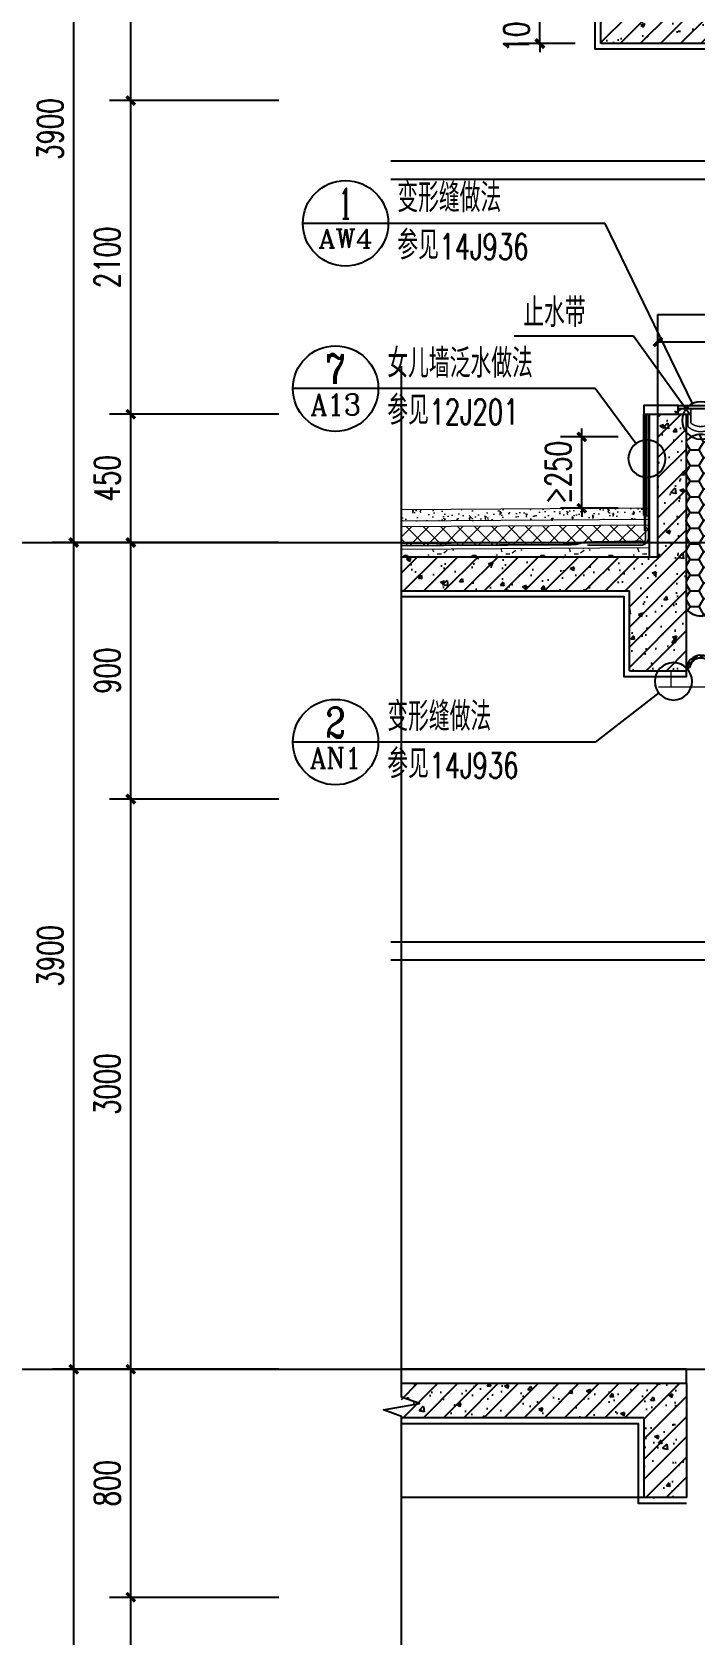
# Model space of a CAD drawing. Extents: x 1738711 to 2346805, y 1189731 to 2516152.
# Drawn here: x 1936233 to 1938558, y 1223963 to 1229585 of the extents above; entities that cross this region are included whole.
import ezdxf
from ezdxf.enums import TextEntityAlignment as Align

# ---------------------------------------------------------------- set-up
doc = ezdxf.new("R2010")
doc.units = 0
doc.header["$LTSCALE"] = 1000
doc.header["$MEASUREMENT"] = 0
doc.linetypes.add('S & C -P1$0$DASHED', pattern=[0.75, 0.5, -0.25])
doc.linetypes.add('复件 140224通州运河二期售楼部条件图_t3$0$X-ME SHAFT SH$0$X-B2$0$WATER_LINE', pattern=[0])
for name, color, linetype in [('DIM_IDEN', 3, 'Continuous'), ('DIM_LEAD', 3, 'Continuous'), ('DIM_SYMB', 3, 'Continuous'), ('DOTE', 1, 'Continuous'), ('PUB_DIM', 3, 'Continuous'), ('PUB_HATCH', 8, 'Continuous'), ('PUB_TEXT', 7, 'Continuous'), ('WALL', 40, 'Continuous'), ('切线', 35, 'Continuous'), ('看线', 8, 'Continuous')]:
    doc.layers.add(name, color=color, linetype=linetype)
for name, color, linetype, lineweight in [('可见细线', 142, 'Continuous', 9), ('填充', 252, 'Continuous', 5), ('细线', 8, 'Continuous', 5)]:
    doc.layers.add(name, color=color, linetype=linetype, lineweight=lineweight)
doc.styles.add('_TCH_DIM', font='SIMPLEX', dxfattribs={"bigfont": 'GBCBIG'})
doc.styles.add('_TCH_DIM_T3', font='SIMPLEX', dxfattribs={"width": 0.705882, "bigfont": 'GBCBIG'})
doc.styles.add('_TCH_LABEL', font='COMPLEX', dxfattribs={"bigfont": 'GBCBIG'})
doc.dimstyles.new('_TCH_ARCH&&30', dxfattribs={"dimtxt": 89.25, "dimasz": 30, "dimexe": 75, "dimexo": 90, "dimgap": 37.875, "dimtad": 1, "dimdec": 0, "dimzin": 0, "dimdsep": 46, "dimtxsty": '_TCH_DIM_T3', "dimblk": 'ARCHTICK', "dimcen": 0.09, "dimclrt": 7, "dimazin": 2, "dimtfac": 1, "dimtdec": 0, "dimtix": 1, "dimtmove": 2, "dimatfit": 3, "dimfxl": 20, "dimtolj": 1, "dimtzin": 0, "dimarcsym": 0})

# ---------------------------------------------------------------- blocks, each defined once
blk = doc.blocks.new('_ArchTick')
at = {"color": 0, "linetype": 'ByBlock', "const_width": 0.4}
blk.add_lwpolyline([(-0.5, -0.5), (0.5, 0.5)], dxfattribs=at)
blk = doc.blocks.new('*D379')
at = {"layer": 'Defpoints', "color": 0, "transparency": 16777216}
for p in [(1938161.3, 1228164.6), (1938378.8, 1228164.6), (1938378.8, 1227914.6)]:
    blk.add_point(p, dxfattribs=at)
at = {"layer": 'PUB_DIM', "color": 0, "lineweight": -2, "transparency": 16777216}
for p, q in [((1938161.3, 1228164.6), (1938161.3, 1228194.6)), ((1938288.8, 1228164.6), (1938086.3, 1228164.6)), ((1938161.3, 1227914.6), (1938161.3, 1228164.6)), ((1938288.8, 1227914.6), (1938086.3, 1227914.6)), ((1938161.3, 1227914.6), (1938161.3, 1227884.6))]:
    blk.add_line(p, q, dxfattribs=at)
at = {"layer": 'PUB_DIM', "color": 0, "lineweight": -2, "transparency": 16777216, "xscale": 30, "yscale": 30, "zscale": 30}
for p, rotation in [((1938161.3, 1228164.6), 270), ((1938161.3, 1227914.6), 90)]:
    blk.add_blockref('_ArchTick', p, dxfattribs=dict(at, rotation=rotation))
at = {"layer": 'PUB_DIM', "color": 7, "transparency": 16777216, "insert": (1938078.8, 1228039.6), "char_height": 89.25, "attachment_point": 5, "rotation": 90, "style": '_TCH_DIM_T3'}
blk.add_mtext('\\A1;≥250', dxfattribs=at)
blk = doc.blocks.new('*D382')
at = {"layer": 'Defpoints', "color": 0, "transparency": 16777216}
for p in [(1939128.8, 1228498), (1938428.8, 1228244.4), (1939128.8, 1228244.4)]:
    blk.add_point(p, dxfattribs=at)
at = {"layer": 'PUB_DIM', "color": 0, "lineweight": -2, "transparency": 16777216}
for p, q in [((1938428.8, 1228334.4), (1938428.8, 1228573)), ((1939128.8, 1228334.4), (1939128.8, 1228573)), ((1938428.8, 1228498), (1939128.8, 1228498))]:
    blk.add_line(p, q, dxfattribs=at)
at = {"layer": 'PUB_DIM', "color": 0, "lineweight": -2, "transparency": 16777216, "xscale": 30, "yscale": 30, "zscale": 30, "rotation": 180}
blk.add_blockref('_ArchTick', (1938428.8, 1228498), dxfattribs=at)
at = {"layer": 'PUB_DIM', "color": 0, "lineweight": -2, "transparency": 16777216, "xscale": 30, "yscale": 30, "zscale": 30}
blk.add_blockref('_ArchTick', (1939128.8, 1228498), dxfattribs=at)
at = {"layer": 'PUB_DIM', "color": 7, "transparency": 16777216, "insert": (1938778.8, 1228580.5), "char_height": 89.25, "attachment_point": 5, "style": '_TCH_DIM_T3'}
blk.add_mtext('\\A1;700', dxfattribs=at)
blk = doc.blocks.new('*D417')
at = {"layer": 'Defpoints', "color": 0, "transparency": 16777216}
for p in [(1938014.7, 1229644.4), (1938228.8, 1229644.4), (1938228.8, 1229544.4)]:
    blk.add_point(p, dxfattribs=at)
at = {"layer": 'PUB_DIM', "color": 0, "lineweight": -2, "transparency": 16777216}
for p, q in [((1938138.8, 1229644.4), (1937939.7, 1229644.4)), ((1938014.7, 1229644.4), (1938014.7, 1229674.4)), ((1938014.7, 1229544.4), (1938014.7, 1229644.4)), ((1938138.8, 1229544.4), (1937939.7, 1229544.4)), ((1938014.7, 1229544.4), (1938014.7, 1229514.4))]:
    blk.add_line(p, q, dxfattribs=at)
at = {"layer": 'PUB_DIM', "color": 0, "lineweight": -2, "transparency": 16777216, "xscale": 30, "yscale": 30, "zscale": 30}
for p, rotation in [((1938014.7, 1229644.4), 270), ((1938014.7, 1229544.4), 90)]:
    blk.add_blockref('_ArchTick', p, dxfattribs=dict(at, rotation=rotation))
at = {"layer": 'PUB_DIM', "color": 7, "transparency": 16777216, "insert": (1937932.2, 1229594.4), "char_height": 89.25, "attachment_point": 5, "rotation": 90, "style": '_TCH_DIM_T3'}
blk.add_mtext('\\A1;100', dxfattribs=at)
blk = doc.blocks.new('*D1100')
at = {"layer": 'Defpoints', "color": 0, "transparency": 16777216}
for p in [(1936579.2, 1224094.4), (1937188.3, 1224094.4), (1937188.3, 1221894.4)]:
    blk.add_point(p, dxfattribs=at)
at = {"layer": 'PUB_DIM', "color": 0, "lineweight": -2, "transparency": 16777216}
for p, q in [((1937098.3, 1224094.4), (1936504.2, 1224094.4)), ((1936579.2, 1221894.4), (1936579.2, 1224094.4)), ((1937098.3, 1221894.4), (1936504.2, 1221894.4))]:
    blk.add_line(p, q, dxfattribs=at)
at = {"layer": 'PUB_DIM', "color": 0, "lineweight": -2, "transparency": 16777216, "xscale": 30, "yscale": 30, "zscale": 30}
for p, rotation in [((1936579.2, 1224094.4), 90), ((1936579.2, 1221894.4), 270)]:
    blk.add_blockref('_ArchTick', p, dxfattribs=dict(at, rotation=rotation))
at = {"layer": 'PUB_DIM', "color": 7, "transparency": 16777216, "insert": (1936496.7, 1222994.4), "char_height": 89.25, "attachment_point": 5, "rotation": 90, "style": '_TCH_DIM_T3'}
blk.add_mtext('\\A1;5200', dxfattribs=at)
blk = doc.blocks.new('*D1101')
at = {"layer": 'Defpoints', "color": 0, "transparency": 16777216}
for p in [(1936579.2, 1224894.4), (1937188.3, 1224894.4), (1937188.3, 1224094.4)]:
    blk.add_point(p, dxfattribs=at)
at = {"layer": 'PUB_DIM', "color": 0, "lineweight": -2, "transparency": 16777216}
for p, q in [((1937098.3, 1224894.4), (1936504.2, 1224894.4)), ((1936579.2, 1224094.4), (1936579.2, 1224894.4)), ((1937098.3, 1224094.4), (1936504.2, 1224094.4))]:
    blk.add_line(p, q, dxfattribs=at)
at = {"layer": 'PUB_DIM', "color": 0, "lineweight": -2, "transparency": 16777216, "xscale": 30, "yscale": 30, "zscale": 30}
for p, rotation in [((1936579.2, 1224894.4), 90), ((1936579.2, 1224094.4), 270)]:
    blk.add_blockref('_ArchTick', p, dxfattribs=dict(at, rotation=rotation))
at = {"layer": 'PUB_DIM', "color": 7, "transparency": 16777216, "insert": (1936496.7, 1224494.4), "char_height": 89.25, "attachment_point": 5, "rotation": 90, "style": '_TCH_DIM_T3'}
blk.add_mtext('\\A1;800', dxfattribs=at)
blk = doc.blocks.new('*D1102')
at = {"layer": 'Defpoints', "color": 0, "transparency": 16777216}
for p in [(1936579.2, 1226894.4), (1937188.3, 1226894.4), (1937188.3, 1224894.4)]:
    blk.add_point(p, dxfattribs=at)
at = {"layer": 'PUB_DIM', "color": 0, "lineweight": -2, "transparency": 16777216}
for p, q in [((1937098.3, 1226894.4), (1936504.2, 1226894.4)), ((1936579.2, 1224894.4), (1936579.2, 1226894.4)), ((1937098.3, 1224894.4), (1936504.2, 1224894.4))]:
    blk.add_line(p, q, dxfattribs=at)
at = {"layer": 'PUB_DIM', "color": 0, "lineweight": -2, "transparency": 16777216, "xscale": 30, "yscale": 30, "zscale": 30}
for p, rotation in [((1936579.2, 1226894.4), 90), ((1936579.2, 1224894.4), 270)]:
    blk.add_blockref('_ArchTick', p, dxfattribs=dict(at, rotation=rotation))
at = {"layer": 'PUB_DIM', "color": 7, "transparency": 16777216, "insert": (1936496.7, 1225894.4), "char_height": 89.25, "attachment_point": 5, "rotation": 90, "style": '_TCH_DIM_T3'}
blk.add_mtext('\\A1;3000', dxfattribs=at)
blk = doc.blocks.new('*D1103')
at = {"layer": 'Defpoints', "color": 0, "transparency": 16777216}
for p in [(1936579.2, 1227794.4), (1937188.3, 1227794.4), (1937188.3, 1226894.4)]:
    blk.add_point(p, dxfattribs=at)
at = {"layer": 'PUB_DIM', "color": 0, "lineweight": -2, "transparency": 16777216}
for p, q in [((1937098.3, 1227794.4), (1936504.2, 1227794.4)), ((1936579.2, 1226894.4), (1936579.2, 1227794.4)), ((1937098.3, 1226894.4), (1936504.2, 1226894.4))]:
    blk.add_line(p, q, dxfattribs=at)
at = {"layer": 'PUB_DIM', "color": 0, "lineweight": -2, "transparency": 16777216, "xscale": 30, "yscale": 30, "zscale": 30}
for p, rotation in [((1936579.2, 1227794.4), 90), ((1936579.2, 1226894.4), 270)]:
    blk.add_blockref('_ArchTick', p, dxfattribs=dict(at, rotation=rotation))
at = {"layer": 'PUB_DIM', "color": 7, "transparency": 16777216, "insert": (1936496.7, 1227344.4), "char_height": 89.25, "attachment_point": 5, "rotation": 90, "style": '_TCH_DIM_T3'}
blk.add_mtext('\\A1;900', dxfattribs=at)
blk = doc.blocks.new('*D1104')
at = {"layer": 'Defpoints', "color": 0, "transparency": 16777216}
for p in [(1936579.2, 1228244.4), (1937188.3, 1228244.4), (1937188.3, 1227794.4)]:
    blk.add_point(p, dxfattribs=at)
at = {"layer": 'PUB_DIM', "color": 0, "lineweight": -2, "transparency": 16777216}
for p, q in [((1937098.3, 1228244.4), (1936504.2, 1228244.4)), ((1936579.2, 1227794.4), (1936579.2, 1228244.4)), ((1937098.3, 1227794.4), (1936504.2, 1227794.4))]:
    blk.add_line(p, q, dxfattribs=at)
at = {"layer": 'PUB_DIM', "color": 0, "lineweight": -2, "transparency": 16777216, "xscale": 30, "yscale": 30, "zscale": 30}
for p, rotation in [((1936579.2, 1228244.4), 90), ((1936579.2, 1227794.4), 270)]:
    blk.add_blockref('_ArchTick', p, dxfattribs=dict(at, rotation=rotation))
at = {"layer": 'PUB_DIM', "color": 7, "transparency": 16777216, "insert": (1936496.7, 1228019.4), "char_height": 89.25, "attachment_point": 5, "rotation": 90, "style": '_TCH_DIM_T3'}
blk.add_mtext('\\A1;450', dxfattribs=at)
blk = doc.blocks.new('*D1105')
at = {"layer": 'Defpoints', "color": 0, "transparency": 16777216}
for p in [(1936579.2, 1229344.4), (1937188.3, 1229344.4), (1937188.3, 1228244.4)]:
    blk.add_point(p, dxfattribs=at)
at = {"layer": 'PUB_DIM', "color": 0, "lineweight": -2, "transparency": 16777216}
for p, q in [((1937098.3, 1229344.4), (1936504.2, 1229344.4)), ((1936579.2, 1228244.4), (1936579.2, 1229344.4)), ((1937098.3, 1228244.4), (1936504.2, 1228244.4))]:
    blk.add_line(p, q, dxfattribs=at)
at = {"layer": 'PUB_DIM', "color": 0, "lineweight": -2, "transparency": 16777216, "xscale": 30, "yscale": 30, "zscale": 30}
for p, rotation in [((1936579.2, 1229344.4), 90), ((1936579.2, 1228244.4), 270)]:
    blk.add_blockref('_ArchTick', p, dxfattribs=dict(at, rotation=rotation))
at = {"layer": 'PUB_DIM', "color": 7, "transparency": 16777216, "insert": (1936496.7, 1228794.4), "char_height": 89.25, "attachment_point": 5, "rotation": 90, "style": '_TCH_DIM_T3'}
blk.add_mtext('\\A1;2100', dxfattribs=at)
blk = doc.blocks.new('*D1106')
at = {"layer": 'Defpoints', "color": 0, "transparency": 16777216}
for p in [(1936579.2, 1230694.4), (1937188.3, 1230694.4), (1937188.3, 1229344.4)]:
    blk.add_point(p, dxfattribs=at)
at = {"layer": 'PUB_DIM', "color": 0, "lineweight": -2, "transparency": 16777216}
for p, q in [((1937098.3, 1230694.4), (1936504.2, 1230694.4)), ((1936579.2, 1229344.4), (1936579.2, 1230694.4)), ((1937098.3, 1229344.4), (1936504.2, 1229344.4))]:
    blk.add_line(p, q, dxfattribs=at)
at = {"layer": 'PUB_DIM', "color": 0, "lineweight": -2, "transparency": 16777216, "xscale": 30, "yscale": 30, "zscale": 30}
for p, rotation in [((1936579.2, 1230694.4), 90), ((1936579.2, 1229344.4), 270)]:
    blk.add_blockref('_ArchTick', p, dxfattribs=dict(at, rotation=rotation))
at = {"layer": 'PUB_DIM', "color": 7, "transparency": 16777216, "insert": (1936496.7, 1230019.4), "char_height": 89.25, "attachment_point": 5, "rotation": 90, "style": '_TCH_DIM_T3'}
blk.add_mtext('\\A1;1350', dxfattribs=at)
blk = doc.blocks.new('*D1118')
at = {"layer": 'Defpoints', "color": 0, "transparency": 16777216}
for p in [(1936379.2, 1224894.4), (1937188.3, 1224894.4), (1937188.3, 1221894.4)]:
    blk.add_point(p, dxfattribs=at)
at = {"layer": 'PUB_DIM', "color": 0, "lineweight": -2, "transparency": 16777216}
for p, q in [((1937098.3, 1224894.4), (1936304.2, 1224894.4)), ((1936379.2, 1221894.4), (1936379.2, 1224894.4)), ((1937098.3, 1221894.4), (1936304.2, 1221894.4))]:
    blk.add_line(p, q, dxfattribs=at)
at = {"layer": 'PUB_DIM', "color": 0, "lineweight": -2, "transparency": 16777216, "xscale": 30, "yscale": 30, "zscale": 30}
for p, rotation in [((1936379.2, 1224894.4), 90), ((1936379.2, 1221894.4), 270)]:
    blk.add_blockref('_ArchTick', p, dxfattribs=dict(at, rotation=rotation))
at = {"layer": 'PUB_DIM', "color": 7, "transparency": 16777216, "insert": (1936296.7, 1223394.4), "char_height": 89.25, "attachment_point": 5, "rotation": 90, "style": '_TCH_DIM_T3'}
blk.add_mtext('\\A1;6000', dxfattribs=at)
blk = doc.blocks.new('*D1119')
at = {"layer": 'Defpoints', "color": 0, "transparency": 16777216}
for p in [(1936379.2, 1227794.4), (1937188.3, 1227794.4), (1937188.3, 1224894.4)]:
    blk.add_point(p, dxfattribs=at)
at = {"layer": 'PUB_DIM', "color": 0, "lineweight": -2, "transparency": 16777216}
for p, q in [((1937098.3, 1227794.4), (1936304.2, 1227794.4)), ((1936379.2, 1224894.4), (1936379.2, 1227794.4)), ((1937098.3, 1224894.4), (1936304.2, 1224894.4))]:
    blk.add_line(p, q, dxfattribs=at)
at = {"layer": 'PUB_DIM', "color": 0, "lineweight": -2, "transparency": 16777216, "xscale": 30, "yscale": 30, "zscale": 30}
for p, rotation in [((1936379.2, 1227794.4), 90), ((1936379.2, 1224894.4), 270)]:
    blk.add_blockref('_ArchTick', p, dxfattribs=dict(at, rotation=rotation))
at = {"layer": 'PUB_DIM', "color": 7, "transparency": 16777216, "insert": (1936296.7, 1226344.4), "char_height": 89.25, "attachment_point": 5, "rotation": 90, "style": '_TCH_DIM_T3'}
blk.add_mtext('\\A1;3900', dxfattribs=at)
blk = doc.blocks.new('*D1120')
at = {"layer": 'Defpoints', "color": 0, "transparency": 16777216}
for p in [(1936379.2, 1230694.4), (1937188.3, 1230694.4), (1937188.3, 1227794.4)]:
    blk.add_point(p, dxfattribs=at)
at = {"layer": 'PUB_DIM', "color": 0, "lineweight": -2, "transparency": 16777216}
for p, q in [((1937098.3, 1230694.4), (1936304.2, 1230694.4)), ((1936379.2, 1227794.4), (1936379.2, 1230694.4)), ((1937098.3, 1227794.4), (1936304.2, 1227794.4))]:
    blk.add_line(p, q, dxfattribs=at)
at = {"layer": 'PUB_DIM', "color": 0, "lineweight": -2, "transparency": 16777216, "xscale": 30, "yscale": 30, "zscale": 30}
for p, rotation in [((1936379.2, 1230694.4), 90), ((1936379.2, 1227794.4), 270)]:
    blk.add_blockref('_ArchTick', p, dxfattribs=dict(at, rotation=rotation))
at = {"layer": 'PUB_DIM', "color": 7, "transparency": 16777216, "insert": (1936296.7, 1229244.4), "char_height": 89.25, "attachment_point": 5, "rotation": 90, "style": '_TCH_DIM_T3'}
blk.add_mtext('\\A1;3900', dxfattribs=at)
blk = doc.blocks.new('*D1125')
at = {"layer": 'Defpoints', "color": 0, "transparency": 16777216}
for p in [(1936179.2, 1242394.4), (1937188.3, 1242394.4), (1937188.3, 1221594.4)]:
    blk.add_point(p, dxfattribs=at)
at = {"layer": 'PUB_DIM', "color": 0, "lineweight": -2, "transparency": 16777216}
for p, q in [((1937098.3, 1242394.4), (1936104.2, 1242394.4)), ((1936179.2, 1221594.4), (1936179.2, 1242394.4)), ((1937098.3, 1221594.4), (1936104.2, 1221594.4))]:
    blk.add_line(p, q, dxfattribs=at)
at = {"layer": 'PUB_DIM', "color": 0, "lineweight": -2, "transparency": 16777216, "xscale": 30, "yscale": 30, "zscale": 30}
for p, rotation in [((1936179.2, 1242394.4), 90), ((1936179.2, 1221594.4), 270)]:
    blk.add_blockref('_ArchTick', p, dxfattribs=dict(at, rotation=rotation))
at = {"layer": 'PUB_DIM', "color": 7, "transparency": 16777216, "insert": (1936096.7, 1231994.4), "char_height": 89.25, "attachment_point": 5, "rotation": 90, "style": '_TCH_DIM_T3'}
blk.add_mtext('\\A1;48300', dxfattribs=at)

msp = doc.modelspace()

# ---------------------------------------------------------------- hatches: boundary and pattern name
at = {"layer": 'PUB_HATCH'}
h = msp.add_hatch(dxfattribs=at)
h.set_pattern_fill('钢筋混凝土', color=256, scale=20, style=0)
h.set_pattern_definition([(45, (1938803.667, 1229627.876), (-35.3553, 35.3553), []), (50, (1938803.67, 1229627.88), (143.452, -12.5504), [15, -165]), (355, (1938803.67, 1229627.88), (-27.75, 150.4384), [12, -132]), (100.4514, (1938815.62, 1229626.83), (115.702, 137.888), [12.748, -140.2284]), (46.184, (1938803.67, 1229667.88), (213.448, -33.104), [22.5, -247.5]), (96.636, (1938821.45, 1229665.12), (186.933, 194.824), [19.122, -210.343]), (351.184, (1938803.67, 1229667.88), (186.932, 194.824), [18, -198]), (21, (1938823.67, 1229657.88), (119.3814, -80.524), [15, -165]), (326, (1938823.67, 1229657.88), (48.663, 145.03), [12, -132]), (71.4514, (1938833.62, 1229651.17), (168.0445, 64.506), [12.748, -140.2284]), (37.5, (1938803.667, 1229627.876), (2.432, 66.5788), [0, -130.4, 0, -134, 0, -132.5]), (7.5, (1938803.67, 1229627.876), (52.614, 78.8823), [0, -76.4, 0, -127.4, 0, -50.5]), (327.5, (1938759.067, 1229627.876), (106.7645, -4.511), [0, -50, 0, -156, 0, -207]), (317.5, (1938739.07, 1229627.88), (116.6372, 20.021), [0, -65, 0, -103.6, 0, -147])])
h.paths.add_polyline_path([(1939028.8, 1229644.4), (1938228.8, 1229644.4), (1938228.8, 1229544.4), (1939028.8, 1229544.4)])
h.paths.add_polyline_path([(1939228.8, 1229894.4), (1939128.8, 1229894.4), (1939128.8, 1229344.8), (1939228.8, 1229344.8)])
h.paths.add_polyline_path([(1939128.8, 1229894.4), (1939028.8, 1229894.4), (1939028.8, 1229344.8), (1939128.8, 1229344.8)])
h.paths.add_polyline_path([(1941163.2, 1230524.4), (1939328.8, 1230524.4), (1939328.8, 1229894.4), (1939028.8, 1229894.4), (1939028.8, 1229994.4), (1938928.8, 1229994.4), (1938928.8, 1230094.4), (1939028.8, 1230094.4), (1939028.8, 1230594.4), (1938928.8, 1230594.4), (1938928.8, 1230694.4), (1939028, 1230694.4), (1939028, 1230794.4), (1939228.8, 1230794.4), (1939228.8, 1230644.4), (1941163.2, 1230644.4)])
h = msp.add_hatch(dxfattribs=at)
h.set_pattern_fill('钢筋混凝土', color=256, scale=20, style=0)
h.set_pattern_definition([(45, (-300164.21, -150941.136), (-35.3553391, 35.3553391), []), (50, (-300164.21, -150941.14), (143.4520365, -12.550427), [15, -165]), (355, (-300164.21, -150941.14), (-27.750267, 150.438427), [12, -132]), (100.4514, (-300152.26, -150942.18), (115.701876, 137.8879084), [12.748038, -140.228422]), (46.1842, (-300164.21, -150901.14), (213.44821, -33.103803), [22.5, -247.5]), (96.6356, (-300146.42, -150903.9), (186.932541, 194.823574), [19.122058, -210.3426]), (351.1842, (-300164.2, -150901.14), (186.932389, 194.82372), [18, -198]), (21, (-300144.21, -150911.14), (119.3814104, -80.523778), [15, -165]), (326, (-300144.21, -150911.14), (48.663066, 145.030009), [12, -132]), (71.4514, (-300134.26, -150917.85), (168.044526, 64.506099), [12.748038, -140.228422]), (37.5, (-300164.21, -150941.136), (2.4319711, 66.5787708), [0, -130.4, 0, -134, 0, -132.5]), (7.5, (-300164.21, -150941.14), (52.6139075, 78.8823424), [0, -76.4, 0, -127.4, 0, -50.5]), (327.5, (-300208.81, -150941.136), (106.7644872, -4.5109743), [0, -50, 0, -156, 0, -207]), (317.5, (-300228.81, -150941.14), (116.637234, 20.0209965), [0, -65, 0, -103.6, 0, -147])])
h.paths.add_polyline_path([(1938528.8, 1228244.4), (1938428.8, 1228244.4), (1938428.8, 1227744.4), (1937528.8, 1227744.4), (1937528.8, 1227624.4), (1938328.8, 1227624.4), (1938328.8, 1227344.4), (1938528.8, 1227344.4)])
h = msp.add_hatch(dxfattribs=at)
h.set_pattern_fill('HONEY', color=256, scale=20, style=0)
h.set_pattern_definition([(0, (-7320.505, 850), (47.625, 27.4963), [31.75, -63.5]), (120, (-7320.505, 850), (-47.6249943, 27.49630986), [31.75, -63.5]), (60, (-7320.505, 850), (5.7e-06, 54.99260986), [-63.5, 31.75])])
h.paths.add_polyline_path([(1938628.8, 1228150.2, 0.463263), (1938528.8, 1228150.2), (1938528.8, 1227644.4), (1938628.8, 1227644.4)])
edge = h.paths.add_edge_path()
edge.add_arc((1938578.8, 1227602.2), 65.6, 220.2869, 319.7131)
edge.add_line((1938628.8, 1227559.8), (1938628.8, 1227644.4))
edge.add_line((1938628.8, 1227644.4), (1938528.8, 1227644.4))
edge.add_line((1938528.8, 1227644.4), (1938528.8, 1227559.8))
h = msp.add_hatch(dxfattribs=at)
h.set_pattern_fill('多孔材料', color=256, scale=5, style=0)
h.set_pattern_definition([(45, (10, 0), (-10.000010166, 10.000010166), []), (135, (10, 0), (-10.000010166, -10.000010166), [])])
h.paths.add_polyline_path([(1938528.8, 1227348.9), (1938539.3, 1227355.5, -0.846264), (1938618.2, 1227355.5), (1938628.8, 1227348.9, 1)])
h = msp.add_hatch(dxfattribs=at)
h.set_pattern_fill('钢筋混凝土', color=256, scale=20, style=0)
h.set_pattern_definition([(45, (-300164.21, -150941.136), (-35.3553391, 35.3553391), []), (50, (-300164.21, -150941.14), (143.4520365, -12.550427), [15, -165]), (355, (-300164.21, -150941.14), (-27.750267, 150.438427), [12, -132]), (100.4514, (-300152.26, -150942.18), (115.701876, 137.8879084), [12.748038, -140.228422]), (46.1842, (-300164.21, -150901.14), (213.44821, -33.103803), [22.5, -247.5]), (96.6356, (-300146.42, -150903.9), (186.932541, 194.823574), [19.122058, -210.3426]), (351.1842, (-300164.2, -150901.14), (186.932389, 194.82372), [18, -198]), (21, (-300144.21, -150911.14), (119.3814104, -80.523778), [15, -165]), (326, (-300144.21, -150911.14), (48.663066, 145.030009), [12, -132]), (71.4514, (-300134.26, -150917.85), (168.044526, 64.506099), [12.748038, -140.228422]), (37.5, (-300164.21, -150941.136), (2.4319711, 66.5787708), [0, -130.4, 0, -134, 0, -132.5]), (7.5, (-300164.21, -150941.14), (52.6139075, 78.8823424), [0, -76.4, 0, -127.4, 0, -50.5]), (327.5, (-300208.81, -150941.136), (106.7644872, -4.5109743), [0, -50, 0, -156, 0, -207]), (317.5, (-300228.81, -150941.14), (116.637234, 20.0209965), [0, -65, 0, -103.6, 0, -147])])
h.paths.add_polyline_path([(1938528.8, 1224444.4), (1938528.8, 1224844.4), (1937528.8, 1224844.4), (1937528.8, 1224724.4), (1938378.8, 1224724.4), (1938378.8, 1224444.4)])
at = {"layer": '填充'}
h = msp.add_hatch(dxfattribs=at)
h.set_pattern_fill('混凝土', color=256, scale=10, style=0)
h.set_pattern_definition([(130, (10272536.24, 4405362.786), (-71.72601826, -6.2752135), [7.5, -82.5]), (185, (10272536.24, 4405362.79), (13.87513336, 75.2192134), [6, -66]), (79.5486, (10272530.26, 4405362.26), (-57.85093817, 68.9439542), [6.374019, -70.1142112]), (133.8158, (10272536.24, 4405382.79), (-106.7241049, -16.5519014), [11.25, -123.75]), (83.3644, (10272527.35, 4405381.41), (-93.4662706, 97.4117871), [9.5610288, -105.1713]), (188.8158, (10272536.24, 4405382.79), (-93.4661945, 97.4118601), [9, -99]), (159, (10272526.24, 4405377.786), (-59.6907052, -40.26188907), [7.5, -82.5]), (214, (10272526.24, 4405377.79), (-24.3315332, 72.5150045), [6, -66]), (108.5486, (10272521.266, 4405374.43), (-84.02226286, 32.25304967), [6.374019, -70.1142112]), (142.5, (10272536.24, 4405362.786), (-1.21598553, 33.28938538), [0, -65.2, 0, -67, 0, -66.25]), (172.5, (10272536.24, 4405362.786), (-26.30695374, 39.44117119), [0, -38.2, 0, -63.7, 0, -25.25]), (212.5, (10272558.54, 4405362.786), (-53.38224362, -2.25548717), [0, -25, 0, -78, 0, -103.5]), (222.5, (10272568.54, 4405362.786), (-58.31861693, 10.01049823), [0, -32.5, 0, -51.8, 0, -73.5])])
h.paths.add_polyline_path([(1937528.8, 1227909), (1937528.8, 1227869), (1938398.5, 1227874.7), (1938398.5, 1227914.7)])
h = msp.add_hatch(dxfattribs=at)
h.set_pattern_fill('多孔材料', color=256, scale=15, style=0)
h.set_pattern_definition([(45, (898953.77, 862320.128), (-30.0000305, 30.0000305), []), (135, (898953.77, 862320.128), (-30.0000305, -30.0000305), [])])
h.paths.add_polyline_path([(1938398.8, 1227794.4), (1938398.3, 1227854.7), (1937528.8, 1227849), (1937528.8, 1227783.7)])
h = msp.add_hatch(dxfattribs=at)
h.set_pattern_fill('多孔材料', color=256, scale=15, style=0)
h.set_pattern_definition([(45, (899282.1, 862322.27), (-30.0000305, 30.0000305), []), (135, (899282.1, 862322.27), (-30.0000305, -30.0000305), [])])
h.paths.add_polyline_path([(1938420.2, 1227795.3), (1938420.2, 1227815.3), (1938430.4, 1227815.4), (1938430.6, 1227795.4)])
h = msp.add_hatch(dxfattribs=at)
h.set_pattern_fill('加气混凝土', color=256, scale=20, style=0)
h.set_pattern_definition([(180, (3930366, 2046594.64), (-120, 240), [0, -240]), (180, (3930506.4, 2046562.24), (-120, 240), [0, -240]), (180, (3930428.4, 2046559.84), (-120, 240), [0, -240]), (180, (3930343.2, 2046630.64), (-120, 240), [0, -240]), (180, (3930442.8, 2046547.84), (-120, 240), [0, -240]), (180, (3930319.2, 2046781.84), (-120, 240), [0, -240]), (180, (3930392.4, 2046762.64), (-120, 240), [0, -240]), (180, (3930354, 2046732.64), (-120, 240), [0, -240]), (180, (3930549.6, 2046727.84), (-120, 240), [0, -240]), (180, (3930432, 2046717.04), (-120, 240), [0, -240]), (180, (3930477.6, 2046655.84), (-120, 240), [0, -240]), (180, (3930475.2, 2046565.84), (-120, 240), [0, -240]), (180, (3930385.2, 2046556.24), (-120, 240), [0, -240]), (180, (3930319.2, 2046661.84), (-120, 240), [0, -240]), (180, (3930543.6, 2046624.64), (-120, 240), [0, -240]), (180, (3930523.2, 2046665.44), (-120, 240), [0, -240]), (180, (3930429.6, 2046648.64), (-120, 240), [0, -240]), (180, (3930463.2, 2046613.84), (-120, 240), [0, -240]), (180, (3930482.4, 2046693.04), (-120, 240), [0, -240]), (180, (3930452.4, 2046783.04), (-120, 240), [0, -240]), (180, (3930534, 2046574.24), (-120, 240), [0, -240]), (180, (3930402, 2046733.84), (-120, 240), [0, -240]), (180, (3930513.6, 2046737.44), (-120, 240), [0, -240]), (180, (3930532.8, 2046768.64), (-120, 240), [0, -240]), (49.398706, (3930333.94, 2046706.697), (599.99999337, 720.00000315), [10.536622, -4414.8444]), (161.5650512, (3930351.083, 2046711.27), (-599.9999978, 239.9999982), [10.842096, -1507.05116]), (90, (3930351.08, 2046700.98), (-120, 240), [10.285714, -469.71426]), (18.434949, (3930340.798, 2046697.554), (600.000003, 239.9999821), [10.842096, -1507.05116]), (126.8698977, (3930340.8, 2046697.554), (-120.0000002, 239.9999999), [11.428572, -1188.5714]), (45, (3930331.655, 2046575.27), (120.0000145, 239.9999838), [9.697464, -669.12504]), (135, (3930345.37, 2046575.27), (-119.9999992, 239.999999), [9.697464, -669.12504]), (45, (3930338.51, 2046568.41), (120.0000145, 239.9999838), [9.697464, -669.12504]), (135, (3930338.51, 2046568.41), (-119.9999992, 239.999999), [9.697464, -669.12504]), (63.434949, (3930447.08, 2046736.41), (2e-05, 479.999987), [12.77753, -255.5506]), (7e-15, (3930452.8, 2046747.84), (120, 240), [13.714286, -226.2857]), (116.565051, (3930472.23, 2046736.41), (-1e-06, 479.999998), [12.77753, -255.5506]), (63.434949, (3930466.51, 2046724.98), (2e-05, 479.999987), [12.77753, -255.5506]), (180, (3930466.5, 2046724.98), (-120, 240), [13.714286, -226.2857]), (116.565051, (3930452.8, 2046724.98), (-1e-06, 479.999998), [12.77753, -255.5506]), (72.897272, (3930356.798, 2046655.268), (359.999986237, 1200.000001936), [15.544538, -6513.161]), (36.027374, (3930361.369, 2046670.125), (2279.9999711, 1679.9999981), [15.544538, -3248.808]), (7e-15, (3930373.94, 2046679.27), (120, 240), [14.857142, -225.14284]), (143.9726267, (3930401.369, 2046670.125), (-2279.99998315, 1679.99998189), [15.544538, -3248.808]), (108.434949, (3930405.94, 2046656.41), (-360.00000185, 1199.99999793), [14.456126, -1503.43712]), (72.897272, (3930401.369, 2046641.554), (359.999986237, 1200.000001936), [15.544538, -6513.161]), (36.027374, (3930388.798, 2046632.411), (2279.9999711, 1679.9999981), [15.544538, -3248.808]), (180, (3930388.8, 2046632.4), (-120, 240), [14.857142, -225.14284]), (143.9726267, (3930373.94, 2046632.411), (-2279.99998315, 1679.99998189), [15.544538, -3248.808]), (108.434949, (3930361.37, 2046641.554), (-360.00000185, 1199.99999793), [14.456126, -1503.43712]), (29.744882, (3930354.512, 2046767.268), (360.00000085, 239.99999703), [9.214008, -1925.72784]), (90, (3930362.51, 2046762.7), (-120, 240), [9.142858, -470.8571]), (150.2551187, (3930362.512, 2046762.697), (-360.0000002, 239.99999888), [9.214008, -1925.72784]), (63.434949, (3930410.51, 2046596.98), (2e-05, 479.999987), [12.77753, -255.5506]), (11.309933, (3930416.226, 2046608.41), (1080.0000008, 239.99999398), [11.654902, -2435.8742]), (138.8140749, (3930436.798, 2046602.697), (-2999.999981823, 2639.999976915), [12.148738, -5090.3208]), (90, (3930436.8, 2046591.27), (-120, 240), [11.428572, -468.5714]), (41.185926, (3930427.655, 2046583.268), (2999.999946676, 2640.000016815), [12.148738, -5090.3208]), (163.3007558, (3930427.655, 2046583.268), (-3959.999970207, 1199.99998743), [11.93178, -4999.415]), (119.0546041, (3930416.226, 2046586.697), (-119.99999968, 239.99999788), [11.766434, -4930.1358]), (70.016894, (3930511.083, 2046697.554), (600.00000226, 1679.999995554), [13.3768, -5604.879]), (24.443955, (3930515.655, 2046710.125), (1560.000005946, 719.99998504), [13.809194, -5786.0526]), (155.5560453, (3930540.798, 2046710.125), (-1560.00000078, 719.999996537), [13.809194, -5786.0526]), (109.9831066, (3930545.369, 2046697.554), (-600.00000181, 1679.99999583), [13.3768, -5604.879]), (70.016894, (3930540.798, 2046684.982), (600.00000226, 1679.999995554), [13.3768, -5604.879]), (19.983107, (3930528.226, 2046680.41), (600.00000035, 239.99998907), [13.3768, -2795.751]), (160.0168935, (3930528.226, 2046680.41), (-599.9999967, 239.99999962), [13.3768, -2795.751]), (109.9831066, (3930515.655, 2046684.982), (-600.00000181, 1679.99999583), [13.3768, -5604.879]), (57.994617, (3930421.94, 2046675.84), (120.0000161, 239.99998775), [10.781693, -2253.3736]), (161.5650512, (3930437.94, 2046681.554), (-599.9999978, 239.9999982), [10.842096, -1507.05116]), (90, (3930437.94, 2046671.27), (-120, 240), [10.285714, -469.71426]), (18.434949, (3930427.655, 2046667.84), (600.000003, 239.9999821), [10.842096, -1507.05116]), (125.5376778, (3930427.655, 2046667.84), (-839.99999878, 1199.9999982), [9.831228, -4119.2846]), (63.434949, (3930491.65, 2046617.55), (2e-05, 479.999987), [12.77753, -255.5506]), (7e-15, (3930497.37, 2046628.98), (120, 240), [12.571428, -227.42856]), (120.9637566, (3930516.798, 2046617.554), (-120.0000004, 239.99999884), [13.32789, -2785.5288]), (59.036244, (3930509.94, 2046606.125), (120.0000164, 239.99998898), [13.32789, -2785.5288]), (180, (3930509.94, 2046606.13), (-120, 240), [12.571428, -227.42856]), (116.565051, (3930497.37, 2046606.13), (-1e-06, 479.999998), [12.77753, -255.5506])])
h.paths.add_polyline_path([(1937528.8, 1227769.5), (1937528.8, 1227744.4), (1938398.8, 1227744.4), (1938398.8, 1227775.2)])

# ---------------------------------------------------------------- linework, layer by layer
at = {"ltscale": 0.5}
msp.add_lwpolyline([(1938508.7, 1228263.3), (1938494.4, 1228251.2, -1.139658), (1938491.5, 1228255.7, -0.223676)], format="xyb", dxfattribs=at)
msp.add_lwpolyline([(1938499.7, 1228274.4), (1938657.8, 1228274.4), (1938657.8, 1228263.3), (1938499.7, 1228263.3)], close=True, dxfattribs=at)
at = {"ltscale": 0.5, "const_width": 5}
for points in [[(1938429.5, 1227344.4), (1938496.5, 1227344.4)], [(1938474.2, 1227344.4), (1938474.2, 1227287.3)], [(1938430.2, 1227287.3), (1938623.7, 1227287.3), (1938623.7, 1227249.5)]]:
    msp.add_lwpolyline(points, dxfattribs=at)
at = {"layer": 'DIM_IDEN'}
for p, q in [((1937482.8, 1228913.7), (1937182.8, 1228913.7)), ((1938243.4, 1228913.7), (1937482.8, 1228913.7)), ((1938550.2, 1228281.5), (1938243.4, 1228913.7)), ((1937447.7, 1228334.2), (1937147.7, 1228334.2)), ((1938208.3, 1228334.2), (1937447.7, 1228334.2)), ((1938351.2, 1228141.1), (1938208.3, 1228334.2)), ((1938431.3, 1227267.2), (1938208.3, 1227094.2)), ((1937447.7, 1227094.2), (1937147.7, 1227094.2)), ((1938208.3, 1227094.2), (1937447.7, 1227094.2))]:
    msp.add_line(p, q, dxfattribs=at)
for points in [[(1938644.3, 1228222.6, 1), (1938513.3, 1228222.6, 1)], [(1938455.7, 1228088.4, 1), (1938324.7, 1228088.4, 1)], [(1938548.6, 1227307.4, 1), (1938417.6, 1227307.4, 1)]]:
    msp.add_lwpolyline(points, format="xyb", close=True, dxfattribs=at)
for centre in [(1937332.8, 1228913.7), (1937297.7, 1228334.2), (1937297.7, 1227094.2)]:
    msp.add_circle(centre, 150, dxfattribs=at)
at = {"layer": 'DIM_LEAD'}
for p, q in [((1938343.3, 1228518.5), (1937924.5, 1228518.5)), ((1938543.7, 1228238.4), (1938343.3, 1228518.5))]:
    msp.add_line(p, q, dxfattribs=at)
at = {"layer": 'DIM_SYMB'}
for points in [[(1937491.3, 1229133.1), (1939423.6, 1229133.1), (1939446.6, 1229196.1), (1939468.8, 1229070.1), (1939491.1, 1229133.1), (1941423.5, 1229133.1)], [(1937491.3, 1229069.1), (1939423.6, 1229069.1), (1939446.6, 1229132.1), (1939468.8, 1229006.1), (1939491.1, 1229069.1), (1941423.5, 1229069.1)], [(1937528.8, 1221112.3), (1937528.8, 1224728.7), (1937465.8, 1224751.7), (1937591.8, 1224773.9), (1937528.8, 1224796.2), (1937528.8, 1228412.7)], [(1937491.3, 1226394), (1939423.6, 1226394), (1939446.6, 1226457), (1939468.8, 1226331), (1939491.1, 1226394), (1941423.5, 1226394)], [(1937491.3, 1226330.1), (1939423.6, 1226330.1), (1939446.6, 1226393.1), (1939468.8, 1226267.1), (1939491.1, 1226330.1), (1941423.5, 1226330.1)]]:
    msp.add_lwpolyline(points, dxfattribs=at)
at = {"layer": 'DOTE'}
for p, q in [((1935589.6, 1227794.4), (1941584.1, 1227794.4)), ((1935589.6, 1224894.4), (1941584.1, 1224894.4))]:
    msp.add_line(p, q, dxfattribs=at)
at = {"layer": 'WALL'}
for p, q in [((1938228.8, 1229544.4), (1938228.8, 1229644.4)), ((1939028.8, 1229544.4), (1938228.8, 1229544.4)), ((1938428.8, 1227744.4), (1938428.8, 1228244.4)), ((1938428.8, 1228244.4), (1938528.8, 1228244.4)), ((1938428.8, 1228144.4), (1938428.8, 1228244.4)), ((1938528.8, 1227344.4), (1938528.8, 1228244.4)), ((1938428.8, 1227944.4), (1938428.8, 1227944.4)), ((1937528.8, 1227744.4), (1938428.8, 1227744.4)), ((1937528.8, 1227624.4), (1938328.8, 1227624.4)), ((1938328.8, 1227344.4), (1938328.8, 1227624.4)), ((1938328.8, 1227344.4), (1938528.8, 1227344.4)), ((1938528.8, 1224844.4), (1937528.8, 1224844.4)), ((1938378.8, 1224724.4), (1937528.8, 1224724.4)), ((1938528.8, 1224444.4), (1938378.8, 1224444.4))]:
    msp.add_line(p, q, dxfattribs=at)
msp.add_lwpolyline([(1938499.7, 1228274.4), (1938378.8, 1228274.4), (1938378.8, 1228244.4), (1938499.7, 1228244.4)], close=True, dxfattribs=at)
at = {"layer": 'WALL', "linetype": '复件 140224通州运河二期售楼部条件图_t3$0$X-ME SHAFT SH$0$X-B2$0$WATER_LINE'}
for points in [[(1938528.8, 1224844.4), (1938528.8, 1224444.4)], [(1938378.8, 1224724.4), (1938378.8, 1224444.4)]]:
    msp.add_lwpolyline(points, dxfattribs=at)
at = {"layer": '切线'}
for p, q in [((1938378.8, 1227889.6), (1938378.8, 1228244.4)), ((1938398.8, 1227744.4), (1938398.8, 1228244.4)), ((1938528.8, 1227348.9), (1938539.3, 1227355.5)), ((1938528.8, 1227344.4), (1938528.8, 1227344.4)), ((1938528.8, 1224894.4), (1937528.8, 1224894.4)), ((1938528.8, 1224844.4), (1938528.8, 1224894.4))]:
    msp.add_line(p, q, dxfattribs=at)
msp.add_lwpolyline([(1939095.4, 1229324.4), (1939008.8, 1229324.4), (1939008.8, 1229524.4), (1938208.8, 1229524.4), (1938208.8, 1229664.4), (1938958.8, 1229664.4, 0.414214), (1939008.8, 1229714.4), (1939008.8, 1229974.4), (1938908.8, 1229974.4), (1938908.8, 1230114.4), (1939008.8, 1230114.4), (1939008.8, 1230574.4), (1938908.8, 1230574.4), (1938908.8, 1230714.4), (1939008, 1230714.4), (1939008, 1230814.4), (1939080.8, 1230814.4)], format="xyb", dxfattribs=at)
for points in [[(1937528.8, 1227604.4), (1938308.8, 1227604.4), (1938308.8, 1227324.4), (1938528.8, 1227324.4), (1938528.8, 1227344.4)], [(1937528.8, 1224704.4), (1938358.8, 1224704.4), (1938358.8, 1224424.4), (1938528.8, 1224424.4)]]:
    msp.add_lwpolyline(points, dxfattribs=at)
for centre, radius, start, end in [((1938578.8, 1228107.8), 65.6, 40.2869, 139.7131), ((1938578.8, 1227602.2), 65.6, 220.2869, 319.7131), ((1938578.8, 1227348.9), 50, 0, 180), ((1938578.8, 1227348.9), 40, 9.5199, 170.4801)]:
    msp.add_arc(centre, radius, start, end, dxfattribs=at)
at = {"layer": '可见细线', "color": 6, "linetype": 'S & C -P1$0$DASHED', "ltscale": 3, "const_width": 6}
for points in [[(1938385.2, 1228244.4), (1938385.3, 1227803.6, -0.599208), (1938368.7, 1227798.7), (1938169.2, 1227795.5), (1938139.5, 1227786.9), (1937528.8, 1227783.7)], [(1938396, 1228244.4), (1938396.1, 1227813.5, -0.315273), (1938374.7, 1227785.3), (1938180.6, 1227785.4)]]:
    msp.add_lwpolyline(points, format="xyb", dxfattribs=at)
at = {"layer": '可见细线', "color": 6, "linetype": 'S & C -P1$0$DASHED', "ltscale": 3}
for points in [[(1938385.2, 1228244.4, 6, 6, 0), (1938533.7, 1228244.4, 6, 6, 0), (1938533.7, 1228201.1, 5, 5, 0.39854), (1938623.9, 1228201.1, 6, 6, 0), (1938623.9, 1228244.4, 6, 6, 0), (1939095.4, 1228244.4, 6, 6, 0)], [(1938543.7, 1228263.3, 6, 6, 0), (1938543.7, 1228213.5, 5, 5, 0.355808), (1938613.9, 1228213.5, 6, 6, 0), (1938613.9, 1228263.3, 6, 6, 0)]]:
    msp.add_lwpolyline(points, format="xyseb", dxfattribs=at)
at = {"layer": '看线'}
for p, q in [((1938428.8, 1228244.4), (1938428.8, 1228594.4)), ((1938428.8, 1228594.4), (1938628.8, 1228594.4)), ((1938378.8, 1224444.4), (1937528.8, 1224444.4))]:
    msp.add_line(p, q, dxfattribs=at)
at = {"layer": '细线'}
for p, q in [((1938381.6, 1227835.1), (1938381.6, 1228244.4)), ((1938390.2, 1227889.6), (1938390.2, 1228244.4)), ((1938398.5, 1227914.7), (1937528.8, 1227909)), ((1938398.5, 1227874.7), (1937528.8, 1227869)), ((1938398.3, 1227854.7), (1937528.8, 1227849)), ((1938398.8, 1227795.2), (1937528.8, 1227789.5)), ((1938398.8, 1227775.2), (1937528.8, 1227769.5))]:
    msp.add_line(p, q, dxfattribs=at)

# ---------------------------------------------------------------- texts
at = {"layer": 'PUB_TEXT', "color": 7, "style": '_TCH_LABEL'}
for s, height, p, p2 in [('1', 107.1, (1937309.9, 1228930.1), (1937355.8, 1228930.1)), ('AW4', 65.86, (1937237.2, 1228827.9), (1937428.5, 1228827.9)), ('7', 104.4, (1937262.9, 1228350.8), (1937332.5, 1228350.8)), ('A13', 74.03, (1937209.6, 1228241.3), (1937385.9, 1228241.3)), ('2', 104.4, (1937262.9, 1227110.8), (1937332.5, 1227110.8)), ('AN1', 71.68, (1937207.3, 1227003.3), (1937388.2, 1227003.3))]:
    msp.add_text(s, height=height, dxfattribs=at).set_placement(p, p2, align=Align.FIT)
at = {"layer": 'PUB_TEXT', "color": 7, "style": '_TCH_DIM'}
for s, p in [('变形缝做法', (1937514.3, 1228953)), ('参见', (1937514.3, 1228787.2)), ('止水带', (1937956, 1228550)), ('女儿墙泛水做法', (1937479.2, 1228372.4)), ('参见', (1937479.2, 1228207.8)), ('变形缝做法', (1937479.2, 1227133.5)), ('参见', (1937479.2, 1226967.7))]:
    msp.add_text(s, height=101.28, dxfattribs=at).set_placement(p)
at = {"layer": 'PUB_TEXT', "color": 7, "style": '_TCH_DIM', "width": 0.705882}
for s, p in [('14J936', (1937661.8, 1228787.2)), ('12J201', (1937626.7, 1228207.8)), ('14J936', (1937626.7, 1226967.7))]:
    msp.add_text(s, height=89.25, dxfattribs=at).set_placement(p)

# ---------------------------------------------------------------- dimensions: what is measured, and where the dimension line sits
at = {"layer": 'PUB_DIM'}
for p1, p2, distance, text, picture, middle in [((1937188.3, 1221594.4), (1937188.3, 1242394.4), 1009.1, '48300', '*D1125', (1936096.7, 1231994.4)), ((1937188.3, 1227794.4), (1937188.3, 1230694.4), 809.1, '3900', '*D1120', (1936296.7, 1229244.4)), ((1937188.3, 1228244.4), (1937188.3, 1229344.4), 609.1, '2100', '*D1105', (1936496.7, 1228794.4)), ((1938378.8, 1227914.6), (1938378.8, 1228164.6), 217.5, '≥250', '*D379', (1938078.8, 1228039.6)), ((1937188.3, 1224894.4), (1937188.3, 1227794.4), 809.1, '3900', '*D1119', (1936296.7, 1226344.4)), ((1937188.3, 1224894.4), (1937188.3, 1226894.4), 609.1, '3000', '*D1102', (1936496.7, 1225894.4)), ((1937188.3, 1221894.4), (1937188.3, 1224894.4), 809.1, '6000', '*D1118', (1936296.7, 1223394.4)), ((1937188.3, 1221894.4), (1937188.3, 1224094.4), 609.1, '5200', '*D1100', (1936496.7, 1222994.4))]:
    dim = msp.add_aligned_dim(p1=p1, p2=p2, distance=distance, text=text, dimstyle='_TCH_ARCH&&30', dxfattribs=at)
    dim.commit()
    dim.dimension.update_dxf_attribs({"geometry": picture, "text_midpoint": middle})
for p1, p2, distance, picture, middle in [((1937188.3, 1229344.4), (1937188.3, 1230694.4), 609.1, '*D1106', (1936496.7, 1230019.4)), ((1938228.8, 1229544.4), (1938228.8, 1229644.4), 214.1, '*D417', (1937932.2, 1229594.4)), ((1938428.8, 1228244.4), (1939128.8, 1228244.4), 253.6, '*D382', (1938778.8, 1228580.5)), ((1937188.3, 1227794.4), (1937188.3, 1228244.4), 609.1, '*D1104', (1936496.7, 1228019.4)), ((1937188.3, 1226894.4), (1937188.3, 1227794.4), 609.1, '*D1103', (1936496.7, 1227344.4)), ((1937188.3, 1224094.4), (1937188.3, 1224894.4), 609.1, '*D1101', (1936496.7, 1224494.4))]:
    dim = msp.add_aligned_dim(p1=p1, p2=p2, distance=distance, dimstyle='_TCH_ARCH&&30', dxfattribs=at)
    dim.commit()
    dim.dimension.update_dxf_attribs({"geometry": picture, "text_midpoint": middle})

doc.saveas('drawing.dxf')
